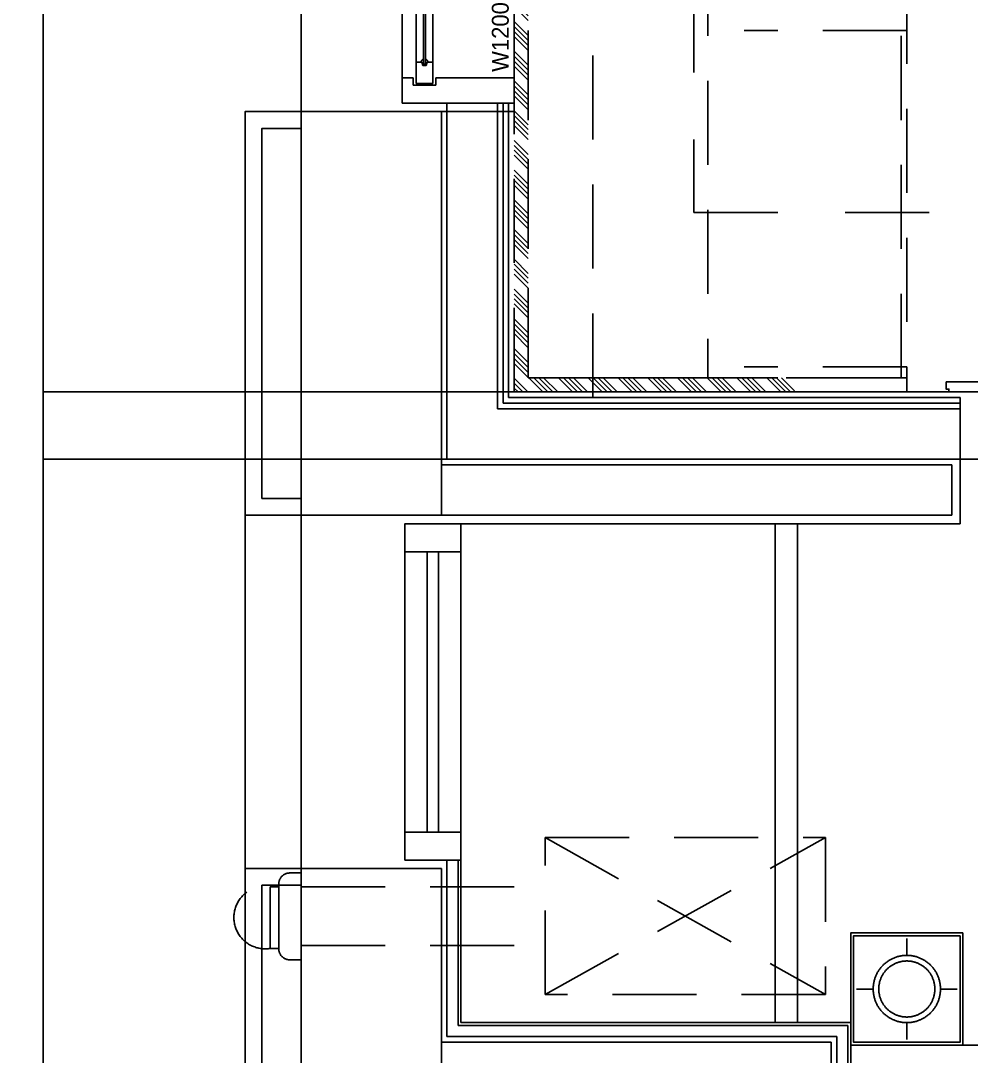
# Model space of a CAD drawing. Header units: millimetres. Extents: x 7294529 to 7346664, y 234399 to 276449.
# Drawn here: x 7332804 to 7334499, y 263314 to 265162 of the extents above; entities that cross this region are included whole.
import ezdxf
from ezdxf.enums import TextEntityAlignment as Align
from ezdxf.xclip import XClip

# ---------------------------------------------------------------- set-up
doc = ezdxf.new("R2010")
doc.units = ezdxf.units.MM
doc.header["$LTSCALE"] = 100
doc.header["$XCLIPFRAME"] = 2
for name, pattern in [('ST-DASH', [2.7, 1.5, -1.2]), ('U-59C-EX$0$CEN', [62, 60, -1, 0, -1]), ('U-59C-EX$0$HID', [2.3, 1.5, -0.8])]:
    doc.linetypes.add(name, pattern=pattern)
doc.layers.get('Defpoints').update_dxf_attribs({"color": 149})
for name, color, linetype in [('BP', 7, 'Continuous'), ('C-303-R-TF_59C+59B+59C$0$COL', 2, 'Continuous'), ('ELE8', 8, 'Continuous'), ('U-59C-EX$0$A-커텐박스', 11, 'U-59C-EX$0$HID'), ('U-59C-EX$0$CEN', 1, 'U-59C-EX$0$CEN'), ('U-59C-EX$0$CON', 2, 'Continuous'), ('U-59C-EX$0$DOR', 4, 'Continuous'), ('U-59C-EX$0$ELE', 6, 'Continuous'), ('U-59C-EX$0$FIN', 5, 'Continuous'), ('U-59C-EX$0$FUR_미설치가구', 8, 'U-59C-EX$0$HID'), ('U-59C-EX$0$INSUL_line', 8, 'Continuous'), ('U-59C-EX$0$STXS', 8, 'Continuous'), ('U-59C-EX$0$WAL', 3, 'Continuous'), ('U-59C-EX$0$WIN', 4, 'Continuous'), ('U-59C-EX$0$발코니 입면선', 4, 'Continuous'), ('결로방지', 4, 'ST-DASH'), ('기단부-석재', 6, 'Continuous')]:
    doc.layers.add(name, color=color, linetype=linetype)
doc.layers.add('CUT-LINE', color=105, linetype='Continuous', plot=False)
doc.layers.add('U-59C-EX$0$MC', color=152, linetype='Continuous', plot=False)
doc.styles.add('U-59C-EX$0$원본-단위세대-84B-확장형$0$돋움', font='')
doc.styles.get('U-59C-EX$0$원본-단위세대-84B-확장형$0$돋움').set_extended_font_data('Dotum')

# ---------------------------------------------------------------- blocks, each defined once
blk = doc.blocks.new('U-59C-EX$0$FUR_발코니_드레인')
at = {"layer": 'U-59C-EX$0$STXS'}
for p, q in [((100, 190), (100, 160)), ((10, 100), (40, 100)), ((190, 100), (160, 100)), ((100, 40), (100, 10))]:
    blk.add_line(p, q, dxfattribs=at)
for points in [[(0, 200), (200, 200), (200, 0), (0, 0)], [(5, 195), (195, 195), (195, 5), (5, 5)]]:
    blk.add_lwpolyline(points, close=True, dxfattribs=at)
for radius in [60, 50]:
    blk.add_circle((100, 100), radius, dxfattribs=at)
blk = doc.blocks.new('U-59C-EX$0$u-59c-tf-ex$0$WIN_1_600')
at = {"layer": 'U-59C-EX$0$WIN', "color": 8}
for p, q in [((-250, -40), (250, -40)), ((-250, -60), (250, -60))]:
    blk.add_line(p, q, dxfattribs=at)
at = {"layer": 'U-59C-EX$0$WIN'}
for points in [[(-300, -100), (-250, -100), (-250, 0), (-300, 0)], [(-300, 0), (300, 0), (300, -100), (-300, -100)], [(250, -100), (300, -100), (300, 0), (250, 0)]]:
    blk.add_lwpolyline(points, close=True, dxfattribs=at)
blk = doc.blocks.new('U-59C-EX$0$A$Cd8f55ee0')
at = {"layer": 'U-59C-EX$0$FUR_미설치가구'}
for p, q in [((-197, 425), (-82, 425)), ((-192.5, 425), (-192.5, 440)), ((-192.5, 440), (-82.5, 440)), ((-192.5, 425), (-192.5, 440)), ((-82.5, 440), (-82.5, 425)), ((-82.5, 440), (-82.5, 425)), ((-217, 405), (-217, 385)), ((-217, 405), (-217, 385)), ((-62, 405), (-62, 385)), ((-62, 385), (-217, 385)), ((-62, 385), (-217, 385)), ((-192.5, 385), (-192.5, -50)), ((-87.5, 385), (-87.5, -50)), ((-280, -50), (0, -550)), ((0, -50), (-280, -550))]:
    blk.add_line(p, q, dxfattribs=at)
blk.add_lwpolyline([(-280, -550), (0, -550), (0, -50), (-280, -50)], close=True, dxfattribs=at)
for centre, radius, start, end in [((-137.5, 449.2), 55.8, 350.4727, 189.5273), ((-197, 405), 20, 90, 180), ((-197, 405), 20, 90, 180), ((-82, 405), 20, 0, 90)]:
    blk.add_arc(centre, radius, start, end, dxfattribs=at)
blk = doc.blocks.new('U-59C-EX$0$A$Cc7b664ce')
at = {"layer": 'U-59C-EX$0$DOR'}
blk.add_lwpolyline([(-18, 925), (-18, 865), (0, 865), (0, 920), (-5, 920), (-5, 925)], close=True, dxfattribs=at)
for points in [[(0.5, 900), (0, 900), (0, 899.5)], [(180, 899.5), (180, 900), (179.5, 900)]]:
    blk.add_lwpolyline(points, dxfattribs=at)
blk = doc.blocks.new('U-59C-EX$0$59C_주방가구_1')
at = {"layer": 'U-59C-EX$0$FUR_미설치가구', "linetype": 'U-59C-EX$0$HID'}
h = blk.add_hatch(dxfattribs=at)
h.set_pattern_fill('ANSI34', color=256, scale=50, angle=180)
h.set_pattern_definition([(225, (-131053.915, -376129.36), (26.5165043, -26.5165043), []), (225, (-131062.754, -376129.36), (26.5165043, -26.5165043), []), (225, (-131071.593, -376129.36), (26.5165043, -26.5165043), []), (225, (-131080.432, -376129.36), (26.5165043, -26.5165043), [])])
h.paths.add_polyline_path([(-25, -2180), (-25, -25), (-3175, -25), (-3175, -500), (-3200, -500), (-3200, 0), (0, 0), (0, -2180)])
for p, q in [((-3155, -700), (-3155, -410)), ((-2555, -700), (-2555, -410))]:
    blk.add_line(p, q, dxfattribs=at)
for points in [[(-25, -2180), (-25, -25), (-3175, -25), (-3175, -700), (-3200, -700), (-3200, 0), (0, 0), (0, -2180)], [(-3175, -700), (-3175, -25), (-25, -25), (-25, -2200), (-2080, -2200), (-2080, -1600), (-625, -1600), (-625, -700)]]:
    blk.add_lwpolyline(points, close=True, dxfattribs=at)
for points in [[(-3175, -25), (-345, -25), (-345, -345), (-3175, -345), (-3175, -25)], [(-3175, -690), (-615, -690), (-615, -1610), (-2070, -1610), (-2070, -2190), (-345, -2190)]]:
    blk.add_lwpolyline(points, dxfattribs=at)
blk = doc.blocks.new('U-59C-EX$0$원본-단위세대-84B-확장형$0$W1200-5')
at = {"layer": 'Defpoints', "linetype": 'Continuous'}
for p, q in [((-1230, -200), (-1230, 0)), ((0, -200), (0, 0))]:
    blk.add_line(p, q, dxfattribs=at)
at = {"layer": 'U-59C-EX$0$WIN'}
for p, q in [((-1215, -200), (-1215, 0)), ((-1170, 0), (-1215, 0)), ((-1170, 0), (-1170, -20)), ((-287.5, 0), (-242.5, 0)), ((-287.5, 0), (-287.5, -20)), ((-242.5, 0), (-287.5, 0)), ((-242.5, 0), (-242.5, -90)), ((-60, 0), (-60, -90)), ((-60, 0), (-15, 0)), ((-15, 0), (-15, -200)), ((-1183, -20), (-1183, -60)), ((-1183, -20), (-1170, -20)), ((-1180, -25), (-1180, -55)), ((-1180, -25), (-1142, -25)), ((-1142, -35), (-1147.5, -37)), ((-1142, -25), (-1142, -35)), ((-315.5, -25), (-277.5, -25)), ((-315.5, -25), (-315.5, -35)), ((-315.5, -35), (-310, -37)), ((-274.5, -20), (-287.5, -20)), ((-277.5, -25), (-277.5, -55)), ((-274.5, -20), (-274.5, -60)), ((-77, -21.6), (-225.5, -21.6)), ((-77, -31.6), (-225.5, -31.6)), ((-1180, -55), (-1142, -55)), ((-1147.5, -37), (-1147.5, -43)), ((-1142, -45), (-1147.5, -43)), ((-312, -38), (-1145.5, -38)), ((-1145.5, -38), (-1145.5, -42)), ((-312, -42), (-1145.5, -42)), ((-1142, -45), (-1142, -55)), ((-315.5, -45), (-310, -43)), ((-315.5, -45), (-315.5, -55)), ((-315.5, -55), (-277.5, -55)), ((-312, -38), (-312, -42)), ((-310, -37), (-310, -43)), ((-1183, -60), (-1170, -60)), ((-1170, -60), (-1170, -200)), ((-274.5, -60), (-287.5, -60)), ((-287.5, -60), (-287.5, -130)), ((-255.5, -90), (-255.5, -130)), ((-255.5, -90), (-242.5, -90)), ((-47, -90), (-60, -90)), ((-47, -200), (-47, -90)), ((-214.5, -95), (-252.5, -95)), ((-252.5, -125), (-252.5, -95)), ((-214.5, -105), (-220, -107)), ((-220, -113), (-220, -107)), ((-218, -112), (-218, -108)), ((-218, -108), (-84.5, -108)), ((-214.5, -105), (-214.5, -95)), ((-88, -105), (-88, -95)), ((-50, -95), (-88, -95)), ((-88, -105), (-82.5, -107)), ((-84.5, -112), (-84.5, -108)), ((-82.5, -113), (-82.5, -107)), ((-50, -125), (-50, -95)), ((-214.5, -125), (-252.5, -125)), ((-214.5, -115), (-220, -113)), ((-218, -112), (-84.5, -112)), ((-214.5, -125), (-214.5, -115)), ((-88, -115), (-82.5, -113)), ((-88, -125), (-88, -115)), ((-50, -125), (-88, -125)), ((-80, -125), (-80, -133)), ((-70, -133), (-68, -127.5)), ((-62, -127.5), (-68, -127.5)), ((-60, -133), (-62, -127.5)), ((-50, -125), (-50, -133)), ((-287.5, -130), (-255.5, -130)), ((-70, -133), (-80, -133)), ((-80, -133), (-80, -259.5)), ((-63, -129.5), (-67, -129.5)), ((-67, -263), (-67, -129.5)), ((-63, -263), (-63, -129.5)), ((-50, -133), (-60, -133)), ((-50, -133), (-50, -259.5)), ((-1170, -200), (-1215, -200)), ((-47, -200), (-15, -200)), ((-80, -259.5), (-80, -297.5)), ((-70, -259.5), (-80, -259.5)), ((-70, -259.5), (-68, -265)), ((-62, -265), (-68, -265)), ((-63, -263), (-67, -263)), ((-60, -259.5), (-62, -265)), ((-50, -259.5), (-60, -259.5)), ((-50, -259.5), (-50, -297.5)), ((-50, -297.5), (-80, -297.5))]:
    blk.add_line(p, q, dxfattribs=at)
at = {"layer": 'U-59C-EX$0$WIN', "color": 8}
for p, q in [((-60, 0), (-1170, 0)), ((-1142, -25), (-315.5, -25)), ((-1142, -55), (-315.5, -55)), ((-88, -95), (-214.5, -95)), ((-88, -125), (-214.5, -125)), ((-47, -200), (-1170, -200))]:
    blk.add_line(p, q, dxfattribs=at)
at = {"layer": 'U-59C-EX$0$WIN', "elevation": 0}
blk.add_lwpolyline([(-242.5, -18.6), (-237.5, -18.6), (-237.5, -61.6), (-242.5, -61.6), (-242.5, -18.6)], dxfattribs=at)
for points in [[(-225.5, -18.6), (-225.5, -34.6), (-237.5, -34.6), (-237.5, -18.6)], [(-77, -18.6), (-77, -34.6), (-65, -34.6), (-65, -18.6)]]:
    blk.add_lwpolyline(points, close=True, dxfattribs=at)
at = {"layer": 'U-59C-EX$0$WIN'}
blk.add_lwpolyline([(-60, -18.6), (-65, -18.6), (-65, -61.6), (-60, -61.6), (-60, -18.6)], dxfattribs=at)
for centre, radius, start, end in [((-1142, -40), 6, 19.4712, 90), ((-315.5, -40), 6, 90, 160.5288), ((-1142, -40), 6, 270, 340.5288), ((-315.5, -40), 6, 199.4712, 270), ((-214.5, -110), 6, 19.4712, 90), ((-88, -110), 6, 90, 160.5288), ((-80, -125), 172.5, 180, 270), ((-214.5, -110), 6, 270, 340.5288), ((-88, -110), 6, 199.4712, 270), ((-65, -133), 6, 180, 250.5288), ((-65, -133), 6, 289.4712, 0), ((-65, -259.5), 6, 109.4712, 180), ((-65, -259.5), 6, 0, 70.5288)]:
    blk.add_arc(centre, radius, start, end, dxfattribs=at)
at = {"layer": 'Defpoints', "style": 'U-59C-EX$0$원본-단위세대-84B-확장형$0$돋움'}
blk.add_text(' W1200', height=30, dxfattribs=at).set_placement((-1170, -175.1), align=Align.MIDDLE_LEFT)
blk = doc.blocks.new('U-59C-EX')
at = {"layer": 'U-59C-EX$0$A-커텐박스'}
blk.add_line((6305, 1155), (9525, 1155), dxfattribs=at)
at = {"layer": 'U-59C-EX$0$CEN'}
for p, q in [((6195, 2175), (6195, -715)), ((3855, 1675), (13960, 1675))]:
    blk.add_line(p, q, dxfattribs=at)
at = {"layer": 'U-59C-EX$0$CON'}
for p, q in [((5465, 1425), (5465, 1675)), ((6095, 1675), (6815, 1675)), ((6095, 1425), (6095, 1675)), ((6815, 1425), (6815, 1675)), ((4165, 1425), (5465, 1425)), ((6095, 1425), (6815, 1425))]:
    blk.add_line(p, q, dxfattribs=at)
at = {"layer": 'U-59C-EX$0$ELE'}
for p, q in [((5190, 830), (6080, 830)), ((5190, 790), (6080, 790)), ((5150, 695), (5150, -400))]:
    blk.add_line(p, q, dxfattribs=at)
at = {"layer": 'U-59C-EX$0$FIN'}
for p, q in [((5190, 1390), (5480, 1390)), ((5190, 1390), (5190, 695)), ((6080, 1390), (6080, 500)), ((6295, 1315), (6295, 500)), ((6295, 1315), (6830, 1315)), ((6305, 1305), (6305, 500)), ((6305, 1305), (6830, 1305)), ((4200, 695), (5190, 695)), ((6080, 500), (6305, 500))]:
    blk.add_line(p, q, dxfattribs=at)
at = {"layer": 'U-59C-EX$0$INSUL_line'}
for p, q in [((5165, 1415), (5165, 720)), ((5165, 1415), (5480, 1415)), ((6195, 1415), (6195, 500)), ((6195, 1415), (6830, 1415)), ((5185, 1395), (5480, 1395)), ((5185, 1395), (5185, 700)), ((6285, 1325), (6285, 500)), ((6285, 1325), (6830, 1325)), ((4175, 720), (5165, 720)), ((4195, 700), (5185, 700))]:
    blk.add_line(p, q, dxfattribs=at)
at = {"layer": 'U-59C-EX$0$MC'}
blk.add_line((6315, 2175), (6315, -1985), dxfattribs=at)
at = {"layer": 'U-59C-EX$0$WAL'}
for p, q in [((5155, 730), (5155, 1425)), ((6095, 1425), (6095, 515)), ((6185, 1425), (6185, 515)), ((4165, 730), (5155, 730)), ((6095, 515), (6185, 515))]:
    blk.add_line(p, q, dxfattribs=at)
at = {"layer": 'U-59C-EX$0$발코니 입면선'}
for p, q in [((5465, 1675), (6095, 1675)), ((6815, 1675), (8045, 1675))]:
    blk.add_line(p, q, dxfattribs=at)
for name, p in [('U-59C-EX$0$원본-단위세대-84B-확장형$0$W1200-5', (8045, 1495)), ('U-59C-EX$0$59C_주방가구_1', (9515, 1295))]:
    blk.add_blockref(name, p)
at = {"layer": 'U-59C-EX$0$DOR', "xscale": -1.000000000000001}
blk.add_blockref('U-59C-EX$0$A$Cc7b664ce', (6315, -400), dxfattribs=at)
at = {"layer": 'U-59C-EX$0$FUR_미설치가구', "xscale": -1}
blk.add_blockref('U-59C-EX$0$A$Cd8f55ee0', (5240, 1290), dxfattribs=at)
at = {"layer": 'U-59C-EX$0$STXS', "xscale": -1, "rotation": 270}
blk.add_blockref('U-59C-EX$0$FUR_발코니_드레인', (5150, 495), dxfattribs=at)
at = {"layer": 'U-59C-EX$0$WIN'}
blk.add_blockref('U-59C-EX$0$u-59c-tf-ex$0$WIN_1_600', (5780, 1490), dxfattribs=at)
blk = doc.blocks.new('C-303-R-TF_59C+59B+59C', base_point=(0, 0))
at = {"layer": 'C-303-R-TF_59C+59B+59C$0$COL'}
blk.add_lwpolyline([(-4620, 6725), (-4620, 5475)], dxfattribs=at)
blk = doc.blocks.new('기단부-303-TF')
at = {"layer": 'ELE8'}
blk.add_line((4925, 5290), (4925, 4660), dxfattribs=at)
at = {"layer": '기단부-석재'}
for points in [[(5025, 6010), (4925, 6010), (4925, 5290), (5025, 5290)], [(5025, 5980), (4955, 5980), (4955, 5320), (5025, 5320)], [(5025, 4660), (4925, 4660), (4925, 3410)], [(5025, 4630), (4955, 4630), (4955, 3410)]]:
    blk.add_lwpolyline(points, dxfattribs=at)

msp = doc.modelspace()

# ---------------------------------------------------------------- block references
at = {"layer": 'BP'}
ref = msp.add_blockref('U-59C-EX', (7334979.4, 258184.4), dxfattribs=dict(at, rotation=90))
XClip(ref).set_block_clipping_path([(13960.0000000001, 2135.0000000009), (4675.0000000018, 2135), (4024.9999999999, 1484.9999999981), (0, 1484.9999999991), (0, -7184.9999999991), (13960.0000000001, -7184.9999999991)])

# ---------------------------------------------------------------- next in the draw order: linework, layer by layer
at = {"layer": 'CUT-LINE'}
msp.add_lwpolyline([(7332844.4, 272144.4), (7332844.4, 262859.4), (7333494.4, 262209.4), (7333494.4, 258184.4), (7342164.4, 258184.4), (7342164.4, 272144.4)], close=True, dxfattribs=at)
at = {"layer": '결로방지'}
msp.add_lwpolyline([(7339514.4, 267929.4), (7339514.4, 270944.4), (7334594.4, 270944.4), (7334594.4, 267379.4), (7334004.4, 267379.4), (7334004.4, 264819.4), (7335934.4, 264819.4), (7335934.4, 262349.4)], dxfattribs=at)

# ---------------------------------------------------------------- next in the draw order: block references
at = {"layer": 'BP'}
msp.add_blockref('C-303-R-TF_59C+59B+59C', (7337924.4, 256924.4), dxfattribs=at)
at = {"layer": '기단부-석재'}
msp.add_blockref('기단부-303-TF', (7328279.4, 258989.4), dxfattribs=at)

doc.saveas('drawing.dxf')
